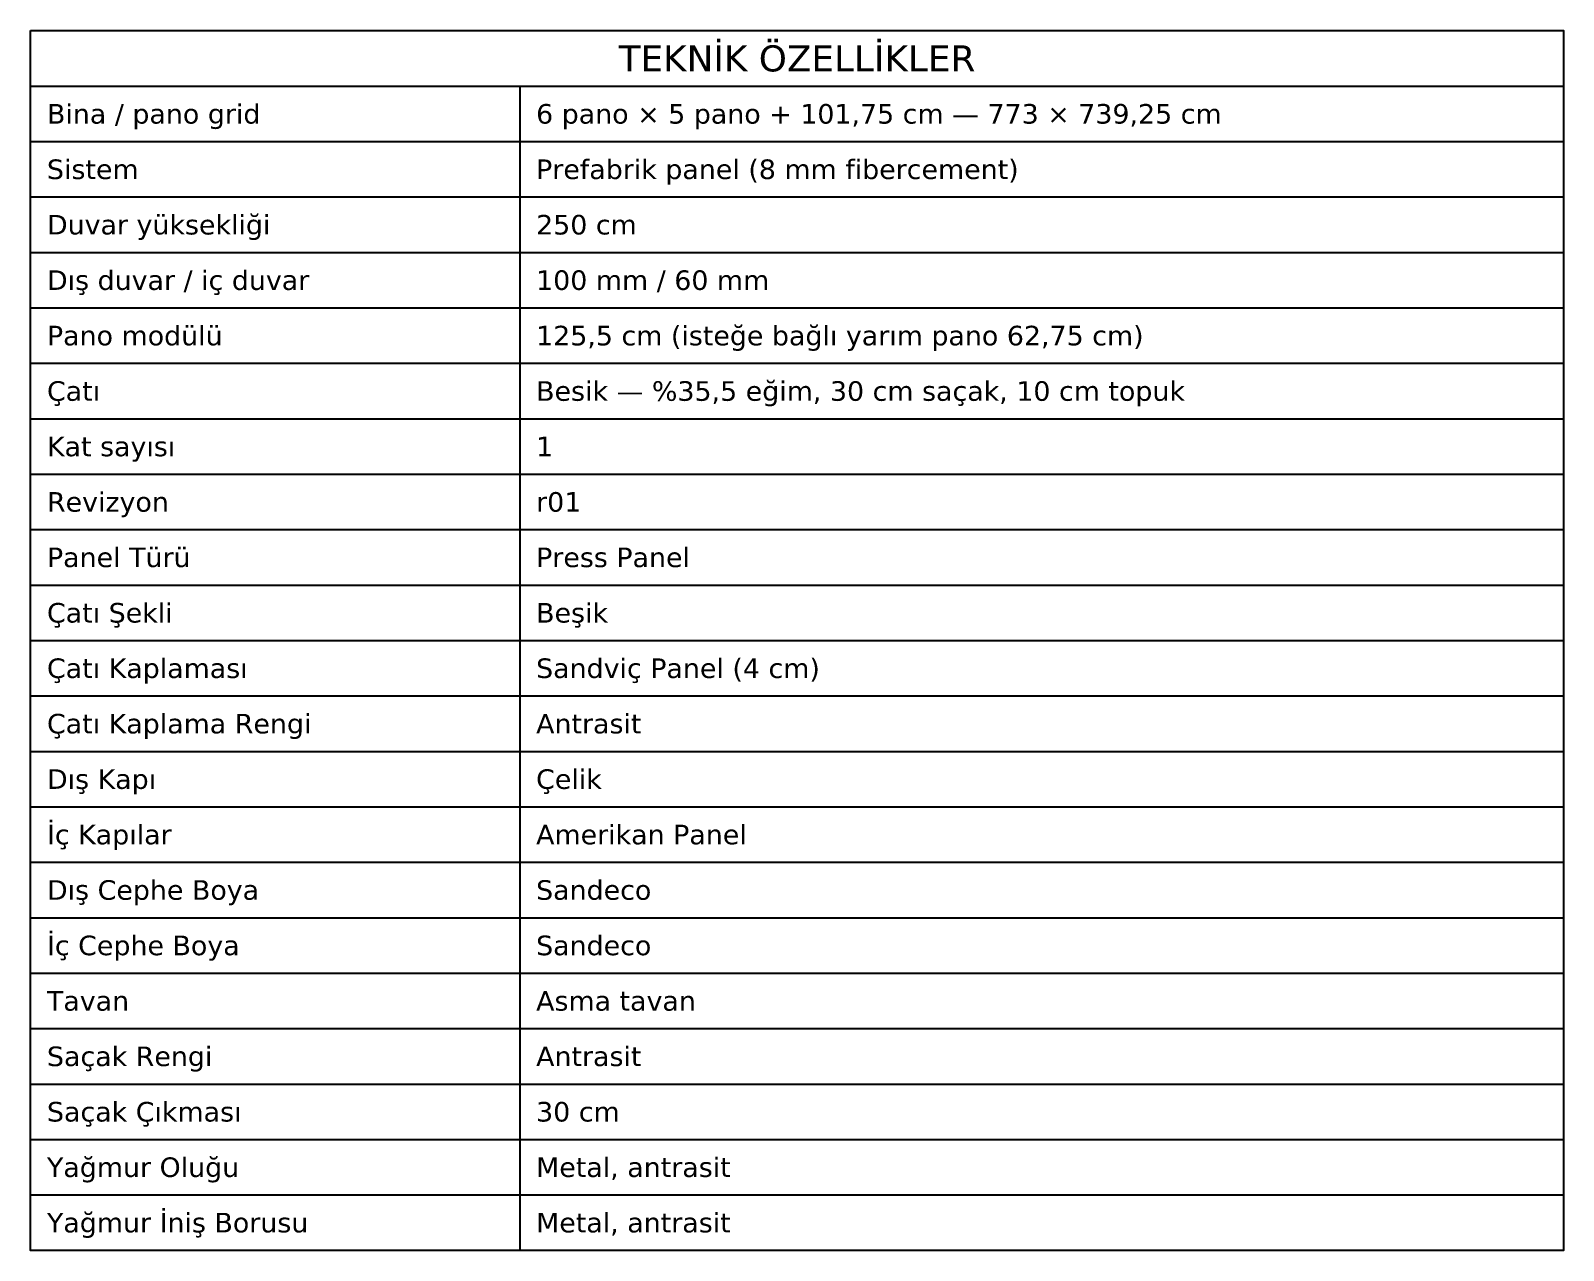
# Model space of a CAD drawing. Header units: centimetres. Extents: x -135 to 4159, y -1445 to 1077.
# Drawn here: x 3219 to 4159, y 131 to 879 of the extents above; entities that cross this region are included whole.
import ezdxf
from ezdxf.enums import TextEntityAlignment as Align

# ---------------------------------------------------------------- set-up
doc = ezdxf.new("R2010")
doc.units = ezdxf.units.CM
doc.layers.add('OZELLIK_TABLOSU', color=7, linetype='Continuous')
doc.styles.add('PORTMAN', font='DejaVuSans.ttf')

msp = doc.modelspace()

# ---------------------------------------------------------------- linework, layer by layer
at = {"layer": 'OZELLIK_TABLOSU'}
for p, q in [((3219, 845.25), (4159, 845.25)), ((3519, 845.25), (3519, 131.25)), ((3219, 811.25), (4159, 811.25)), ((3219, 777.25), (4159, 777.25)), ((3219, 743.25), (4159, 743.25)), ((3219, 709.25), (4159, 709.25)), ((3219, 675.25), (4159, 675.25)), ((3219, 641.25), (4159, 641.25)), ((3219, 607.25), (4159, 607.25)), ((3219, 573.25), (4159, 573.25)), ((3219, 539.25), (4159, 539.25)), ((3219, 505.25), (4159, 505.25)), ((3219, 471.25), (4159, 471.25)), ((3219, 437.25), (4159, 437.25)), ((3219, 403.25), (4159, 403.25)), ((3219, 369.25), (4159, 369.25)), ((3219, 335.25), (4159, 335.25)), ((3219, 301.25), (4159, 301.25)), ((3219, 267.25), (4159, 267.25)), ((3219, 233.25), (4159, 233.25)), ((3219, 199.25), (4159, 199.25)), ((3219, 165.25), (4159, 165.25))]:
    msp.add_line(p, q, dxfattribs=at)
msp.add_lwpolyline([(3219, 879.25), (4159, 879.25), (4159, 131.25), (3219, 131.25)], close=True, dxfattribs=at)

# ---------------------------------------------------------------- texts
at = {"layer": 'OZELLIK_TABLOSU', "style": 'PORTMAN'}
msp.add_text('TEKNİK ÖZELLİKLER', height=16, dxfattribs=at).set_placement((3689, 862.25), align=Align.MIDDLE_CENTER)
for s, p in [('Bina / pano grid', (3229, 828.25)), ('6 pano × 5 pano + 101,75 cm — 773 × 739,25 cm', (3529, 828.25)), ('Sistem', (3229, 794.25)), ('Prefabrik panel (8 mm fibercement)', (3529, 794.25)), ('Duvar yüksekliği', (3229, 760.25)), ('250 cm', (3529, 760.25)), ('Dış duvar / iç duvar', (3229, 726.25)), ('100 mm / 60 mm', (3529, 726.25)), ('Pano modülü', (3229, 692.25)), ('125,5 cm (isteğe bağlı yarım pano 62,75 cm)', (3529, 692.25)), ('Çatı', (3229, 658.25)), ('Besik — %35,5 eğim, 30 cm saçak, 10 cm topuk', (3529, 658.25)), ('Kat sayısı', (3229, 624.25)), ('1', (3529, 624.25)), ('Revizyon', (3229, 590.25)), ('r01', (3529, 590.25)), ('Panel Türü', (3229, 556.25)), ('Press Panel', (3529, 556.25)), ('Çatı Şekli', (3229, 522.25)), ('Beşik', (3529, 522.25)), ('Çatı Kaplaması', (3229, 488.25)), ('Sandviç Panel (4 cm)', (3529, 488.25)), ('Çatı Kaplama Rengi', (3229, 454.25)), ('Antrasit', (3529, 454.25)), ('Dış Kapı', (3229, 420.25)), ('Çelik', (3529, 420.25)), ('İç Kapılar', (3229, 386.25)), ('Amerikan Panel', (3529, 386.25)), ('Dış Cephe Boya', (3229, 352.25)), ('Sandeco', (3529, 352.25)), ('İç Cephe Boya', (3229, 318.25)), ('Sandeco', (3529, 318.25)), ('Tavan', (3229, 284.25)), ('Asma tavan', (3529, 284.25)), ('Saçak Rengi', (3229, 250.25)), ('Antrasit', (3529, 250.25)), ('Saçak Çıkması', (3229, 216.25)), ('30 cm', (3529, 216.25)), ('Yağmur Oluğu', (3229, 182.25)), ('Metal, antrasit', (3529, 182.25)), ('Yağmur İniş Borusu', (3229, 148.25)), ('Metal, antrasit', (3529, 148.25))]:
    msp.add_text(s, height=12, dxfattribs=at).set_placement(p, align=Align.MIDDLE_LEFT)

doc.saveas('drawing.dxf')
